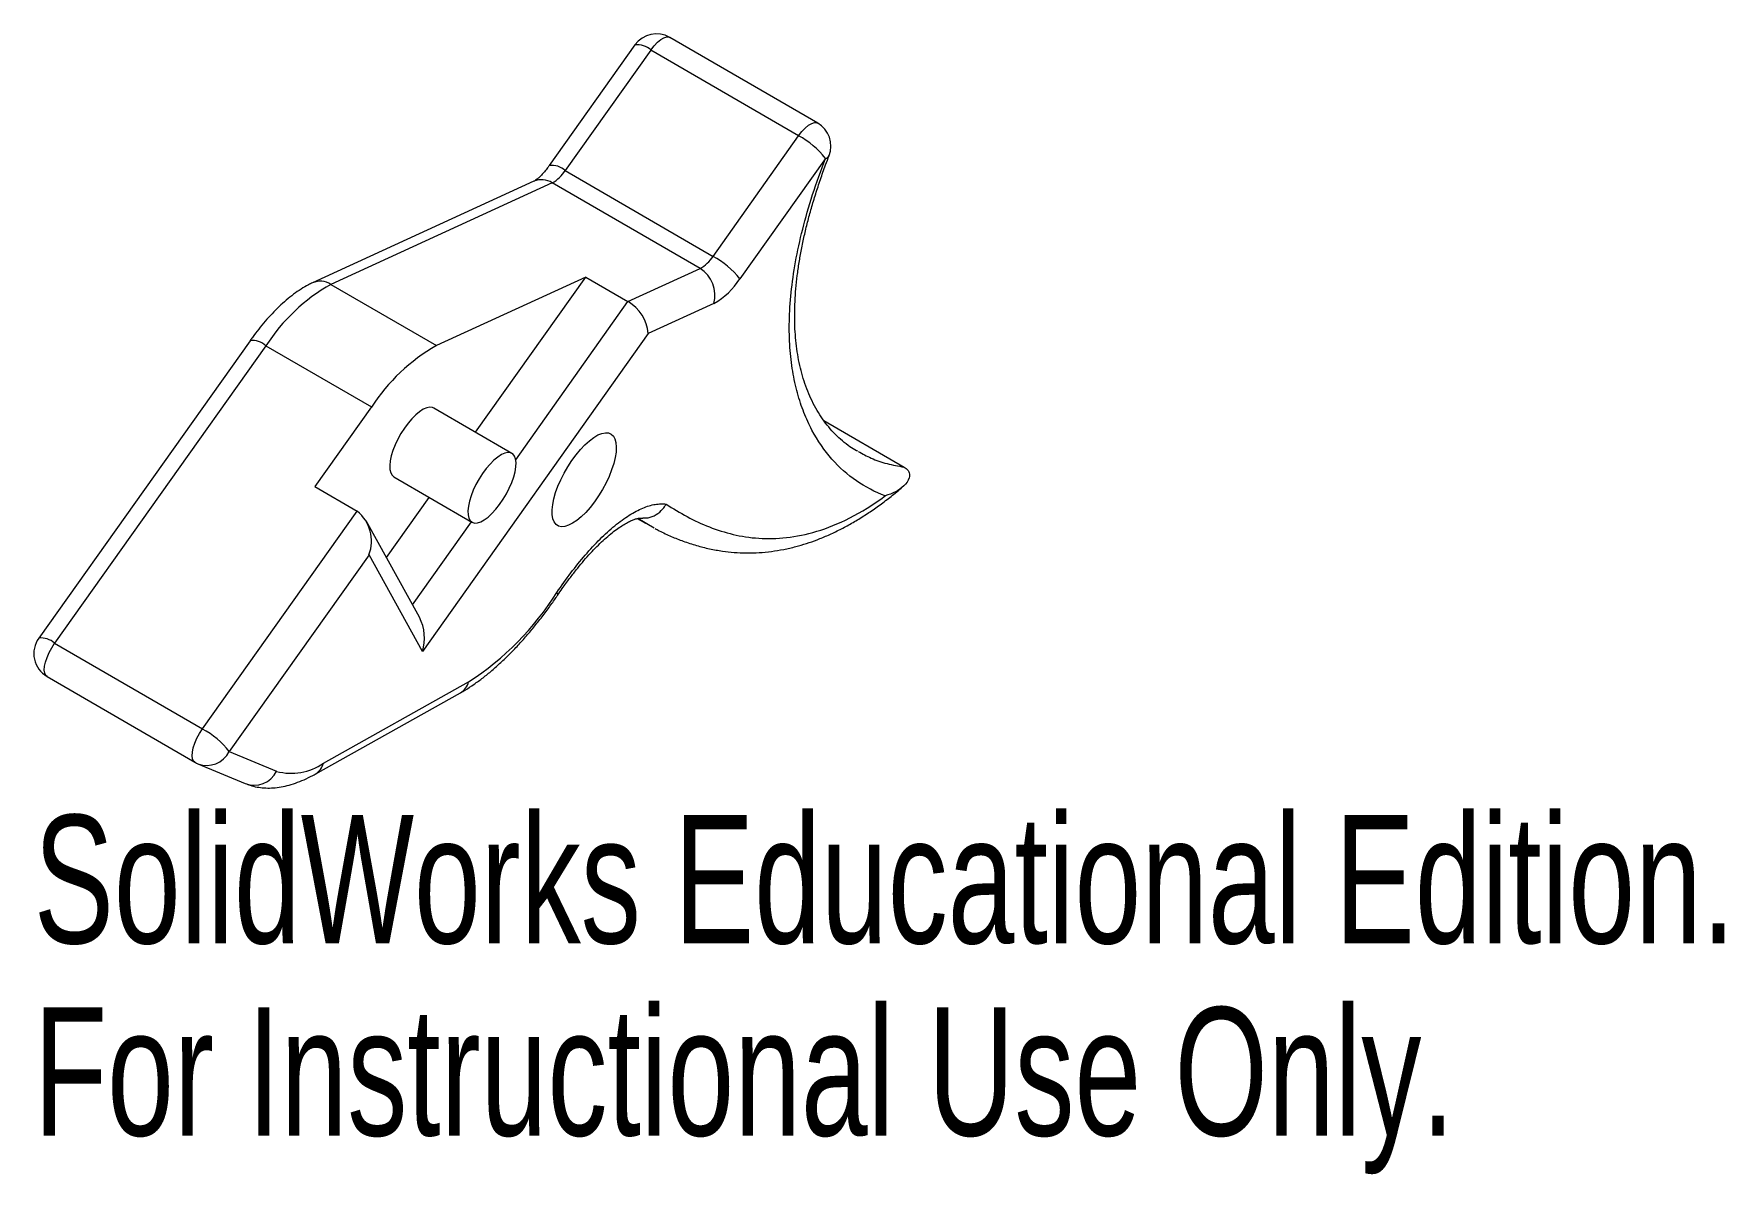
# Model space of a CAD drawing. Header units: millimetres. Extents: x -32.1 to 31.6, y -42.1 to 0.9.
import ezdxf

# ---------------------------------------------------------------- set-up
doc = ezdxf.new("R2010")
doc.units = ezdxf.units.MM
doc.styles.add('SLDTEXTSTYLE0', font='TXT', dxfattribs={"width": 0.7})

msp = doc.modelspace()

# ---------------------------------------------------------------- linework, layer by layer
at = {"color": 7, "linetype": 'Continuous', "lineweight": 15}
for p, q in [((-2.52, -2.499), (-8.092, 0.736)), ((-9.409, 0.45), (-12.637, -4.096)), ((-8.808, 0.259), (-12.036, -4.286)), ((-3.237, -2.975), (-8.808, 0.259)), ((-6.465, -7.521), (-3.237, -2.975)), ((-12.036, -4.286), (-6.465, -7.521)), ((-2.226, -3.826), (-5.454, -8.371)), ((-13.219, -4.692), (-21.56, -8.519)), ((-12.526, -4.749), (-20.867, -8.576)), ((-6.955, -7.984), (-12.526, -4.749)), ((-9.67, -9.229), (-6.955, -7.984)), ((-20.867, -8.576), (-16.888, -10.887)), ((-11.261, -8.305), (-16.888, -10.887)), ((-15.415, -14.154), (-11.261, -8.305)), ((-11.261, -8.305), (-9.67, -9.229)), ((-13.902, -15.19), (-9.67, -9.229)), ((-6.434, -9.297), (-8.91, -10.433)), ((-23.917, -10.701), (-31.883, -21.917)), ((-8.91, -10.433), (-17.421, -22.419)), ((-23.317, -10.891), (-31.282, -22.108)), ((-23.317, -10.891), (-19.337, -13.201)), ((-19.337, -13.201), (-21.469, -16.204)), ((-14.045, -14.95), (-16.99, -13.24)), ((-2.293, -13.706), (0.737, -15.465)), ((-1.057, -14.842), (-1.025, -14.859)), ((-18.496, -15.835), (-15.551, -17.544)), ((-21.469, -16.204), (-19.877, -17.128)), ((-25.71, -25.342), (-19.877, -17.128)), ((-18.772, -18.882), (-17.159, -16.611)), ((-17.531, -21.131), (-19.542, -17.488)), ((-17.789, -20.663), (-15.568, -17.535)), ((-9.32, -17.407), (-9.008, -17.587)), ((-8.679, -17.768), (-9.296, -17.403)), ((-19.432, -18.776), (-24.7, -26.193)), ((-17.421, -22.419), (-19.432, -18.776)), ((-31.282, -22.108), (-25.71, -25.342)), ((-31.569, -23.361), (-25.998, -26.596)), ((-21.153, -26.631), (-15.677, -23.565)), ((-21.461, -27.041), (-15.985, -23.976)), ((-25.881, -26.654), (-24.095, -27.399)), ((-24.7, -26.193), (-22.914, -26.938))]:
    msp.add_line(p, q, dxfattribs=at)
at = {"color": 7, "linetype": 'Continuous', "lineweight": 15, "flags": 128}
for points in [[(-8.808, 0.259), (-8.686, 0.417), (-8.559, 0.551), (-8.433, 0.655), (-8.315, 0.724), (-8.209, 0.756), (-8.12, 0.748), (-8.092, 0.736)], [(-3.237, -2.975), (-3.114, -2.817), (-2.987, -2.683), (-2.861, -2.58), (-2.743, -2.51), (-2.637, -2.479), (-2.548, -2.486), (-2.52, -2.499)], [(-16.99, -13.24), (-17.04, -13.219), (-17.141, -13.208), (-17.258, -13.231), (-17.387, -13.289), (-17.526, -13.378), (-17.67, -13.498), (-17.816, -13.645), (-17.96, -13.814), (-18.099, -14.003), (-18.228, -14.205), (-18.345, -14.416), (-18.447, -14.63), (-18.53, -14.842), (-18.592, -15.046), (-18.633, -15.236), (-18.651, -15.409), (-18.645, -15.559), (-18.615, -15.682), (-18.564, -15.776), (-18.496, -15.835)], [(-12.453, -17.536), (-12.502, -17.413), (-12.527, -17.26), (-12.53, -17.082), (-12.508, -16.882), (-12.464, -16.664), (-12.397, -16.431), (-12.31, -16.189), (-12.203, -15.942), (-12.079, -15.695), (-11.94, -15.453), (-11.789, -15.221), (-11.629, -15.002), (-11.463, -14.802), (-11.295, -14.624), (-11.127, -14.472), (-10.962, -14.348), (-10.805, -14.255), (-10.657, -14.195), (-10.523, -14.17), (-10.404, -14.178), (-10.303, -14.221), (-10.222, -14.298), (-10.162, -14.406), (-10.124, -14.544), (-10.11, -14.71), (-10.12, -14.9), (-10.153, -15.109), (-10.209, -15.335), (-10.286, -15.573), (-10.383, -15.818), (-10.499, -16.066), (-10.631, -16.311), (-10.776, -16.549), (-10.932, -16.775), (-11.095, -16.985), (-11.263, -17.174), (-11.432, -17.34), (-11.598, -17.478), (-11.76, -17.587), (-11.912, -17.663), (-12.054, -17.706), (-12.181, -17.715), (-12.291, -17.689), (-12.382, -17.629), (-12.453, -17.536)], [(-13.949, -15.051), (-14.012, -14.973), (-14.095, -14.928), (-14.196, -14.917), (-14.313, -14.941), (-14.442, -14.998), (-14.581, -15.088), (-14.725, -15.208), (-14.871, -15.354), (-15.015, -15.524), (-15.154, -15.713), (-15.283, -15.915), (-15.4, -16.126), (-15.501, -16.34), (-15.585, -16.552), (-15.647, -16.755), (-15.688, -16.946), (-15.705, -17.118), (-15.7, -17.268), (-15.67, -17.392), (-15.619, -17.486), (-15.546, -17.547), (-15.453, -17.576), (-15.344, -17.569), (-15.22, -17.529), (-15.086, -17.455), (-14.944, -17.35), (-14.798, -17.216), (-14.653, -17.057), (-14.511, -16.878), (-14.376, -16.682), (-14.253, -16.474), (-14.143, -16.261), (-14.051, -16.048), (-13.978, -15.839), (-13.926, -15.641), (-13.897, -15.459), (-13.891, -15.298), (-13.908, -15.16), (-13.949, -15.051)], [(-12.318, -20.291), (-12.316, -20.289), (-12.317, -20.25), (-12.349, -20.191)], [(-31.569, -23.361), (-31.616, -23.321), (-31.656, -23.237), (-31.673, -23.121), (-31.663, -22.979), (-31.628, -22.817), (-31.57, -22.641), (-31.491, -22.459), (-31.393, -22.279), (-31.282, -22.108)], [(-25.998, -26.596), (-26.044, -26.555), (-26.085, -26.471), (-26.101, -26.356), (-26.091, -26.214), (-26.057, -26.051), (-25.998, -25.876), (-25.919, -25.694), (-25.821, -25.513), (-25.71, -25.342)]]:
    msp.add_lwpolyline(points, dxfattribs=at)
at = {"color": 7, "linetype": 'Continuous', "lineweight": 15}
for centre, radius, start, end in [((-8.594, -0.129), 1, 59.8637, 144.62034), ((-9.317, -0.301), 0.757, 47.81938, 97.03395), ((-3.022, -3.364), 1, 338.90932, 59.8637), ((-4.74, -5.786), 3.187, 37.94358, 61.86592), ((-2.252, -3.649), 0.179, 278.14077, 335.71056), ((-12.545, -4.849), 0.759, 47.86396, 96.9325), ((-13.217, -3.528), 1.403, 299.48797, 327.27668), ((-12.926, -5.372), 0.741, 57.30808, 113.23673), ((-7.645, -6.762), 1.403, 299.48797, 327.27668), ((-7.967, -10.331), 3.187, 37.94358, 61.86592), ((-7.558, -8.983), 1.167, 344.35942, 58.88404), ((-17.371, -14.729), 7.077, 119.60921, 147.15544), ((-21.267, -9.199), 0.74, 57.3008, 113.45343), ((-7.815, -6.854), 2.807, 299.48797, 327.27668), ((-10.401, -10.532), 1.494, 3.79797, 60.69856), ((-23.825, -11.452), 0.757, 47.81938, 97.03395), ((-13.391, -17.04), 7.077, 119.60921, 147.15544), ((-20.794, -18.259), 1.456, 339.21623, 50.97342), ((-21.629, -14.365), 10.958, 302.90127, 327.87967), ((-19.031, -21.907), 1.689, 342.36413, 27.35357), ((-31.067, -22.496), 1, 144.62034, 239.8637), ((-31.79, -22.668), 0.757, 47.81938, 97.03395), ((-16.315, -23.408), 0.657, 300.19729, 346.1312), ((-27.213, -28.153), 3.187, 37.94358, 61.86592), ((-25.496, -25.731), 1, 239.8637, 247.3465), ((-25.546, -25.768), 0.947, 249.30502, 333.31849), ((-22.359, -24.926), 2.088, 254.56433, 305.2552), ((-21.791, -26.473), 0.657, 300.1698, 346.13194), ((-23.761, -26.513), 0.947, 249.30502, 333.31849)]:
    msp.add_arc(centre, radius, start, end, dxfattribs=at)
for points, knots in [([(-1.059, -14.852), (-1.141, -14.802), (-1.325, -14.692), (-1.591, -14.485), (-1.858, -14.238), (-2.106, -13.962), (-2.334, -13.661), (-2.545, -13.332), (-2.732, -12.984), (-2.896, -12.615), (-3.035, -12.234), (-3.149, -11.84), (-3.24, -11.435), (-3.308, -11.018), (-3.356, -10.588), (-3.383, -10.147), (-3.39, -9.692), (-3.377, -9.225), (-3.345, -8.746), (-3.293, -8.258), (-3.223, -7.763), (-3.135, -7.262), (-3.028, -6.752), (-2.903, -6.234), (-2.76, -5.706), (-2.599, -5.169), (-2.419, -4.624), (-2.249, -4.142), (-2.132, -3.84), (-2.087, -3.723)], [0, 0, 0, 0, 0.0409792, 0.0919958, 0.1424345, 0.1919183, 0.2403004, 0.2876149, 0.3347434, 0.3797883, 0.4226294, 0.4634896, 0.5026049, 0.5402006, 0.5764837, 0.611642, 0.6458453, 0.6792486, 0.7119944, 0.7441433, 0.7751879, 0.8055746, 0.8354661, 0.8650166, 0.8943748, 0.9236847, 0.9528778, 0.9817372, 1, 1, 1, 1]), ([(-12.637, -4.096), (-12.658, -4.124), (-12.718, -4.207), (-12.818, -4.332), (-12.932, -4.458), (-13.036, -4.559), (-13.12, -4.629), (-13.18, -4.671), (-13.211, -4.688), (-13.217, -4.691), (-13.219, -4.692)], [0, 0, 0, 0, 0.084097, 0.243652, 0.39991, 0.551163, 0.696229, 0.819898, 0.937829, 1, 1, 1, 1]), ([(0.03, -16.551), (-0.36, -16.408), (-0.723, -16.218), (-1.394, -15.755), (-1.702, -15.481), (-2.263, -14.845), (-2.515, -14.483), (-2.844, -13.862), (-2.946, -13.642), (-3.129, -13.177), (-3.211, -12.931), (-3.352, -12.413), (-3.412, -12.139), (-3.507, -11.567), (-3.543, -11.268), (-3.586, -10.64), (-3.594, -10.312), (-3.581, -9.624), (-3.558, -9.262), (-3.442, -8.136), (-3.299, -7.341), (-2.979, -6.074), (-2.854, -5.64), (-2.566, -4.746), (-2.404, -4.288), (-2.226, -3.826)], [0, 0, 0, 0, 0.125, 0.125, 0.25, 0.25, 0.375, 0.375, 0.4375, 0.4375, 0.5, 0.5, 0.5625, 0.5625, 0.625, 0.625, 0.6875, 0.6875, 0.75, 0.75, 0.875, 0.875, 0.9375, 0.9375, 1, 1, 1, 1]), ([(-21.56, -8.519), (-21.611, -8.544), (-21.757, -8.614), (-21.996, -8.754), (-22.275, -8.947), (-22.551, -9.168), (-22.822, -9.413), (-23.086, -9.678), (-23.342, -9.961), (-23.591, -10.262), (-23.782, -10.511), (-23.888, -10.66), (-23.917, -10.701)], [0, 0, 0, 0, 0.061163, 0.175362, 0.290652, 0.405503, 0.51892, 0.630798, 0.741336, 0.850806, 0.959468, 1, 1, 1, 1]), ([(-0.991, -14.876), (-0.832, -14.964), (-0.489, -15.152), (0.087, -15.352), (0.52, -15.428), (0.737, -15.465)], [0, 0, 0, 0, 0.303877, 0.651953, 1, 1, 1, 1]), ([(0.737, -15.465), (0.791, -15.497), (0.834, -15.533), (0.894, -15.606), (0.914, -15.643), (0.948, -15.749), (0.943, -15.814), (0.896, -15.993), (0.818, -16.093), (0.635, -16.265), (0.527, -16.337), (0.293, -16.46), (0.166, -16.51), (0.03, -16.551)], [0, 0, 0, 0, 0.0625, 0.0625, 0.125, 0.125, 0.25, 0.25, 0.5, 0.5, 0.75, 0.75, 1, 1, 1, 1]), ([(-8.648, -17.784), (-8.596, -17.812), (-8.399, -17.919), (-8.047, -18.081), (-7.58, -18.269), (-7.099, -18.425), (-6.605, -18.55), (-6.132, -18.635), (-5.665, -18.687), (-5.205, -18.708), (-4.734, -18.695), (-4.268, -18.651), (-3.806, -18.576), (-3.364, -18.474), (-2.946, -18.351), (-2.537, -18.208), (-2.115, -18.034), (-1.681, -17.827), (-1.243, -17.591), (-0.811, -17.33), (-0.383, -17.046), (0.039, -16.738), (0.393, -16.463), (0.606, -16.28), (0.68, -16.217)], [0, 0, 0, 0, 0.022373, 0.085927, 0.146241, 0.21025, 0.271228, 0.329767, 0.379715, 0.432779, 0.483612, 0.532569, 0.579987, 0.626116, 0.665554, 0.704128, 0.744677, 0.786128, 0.826686, 0.86634, 0.905123, 0.943094, 0.980331, 1, 1, 1, 1]), ([(-8.231, -16.86), (-7.718, -17.199), (-7.181, -17.497), (-6.026, -17.949), (-5.412, -18.105), (-4.408, -18.173), (-4.058, -18.167), (-3.329, -18.085), (-2.95, -18.009), (-2.16, -17.768), (-1.746, -17.603), (-0.879, -17.161), (-0.433, -16.888), (0.03, -16.551)], [0, 0, 0, 0, 0.25, 0.25, 0.5, 0.5, 0.625, 0.625, 0.75, 0.75, 0.875, 0.875, 1, 1, 1, 1]), ([(-12.349, -20.191), (-12.005, -19.685), (-11.65, -19.215), (-11.098, -18.573), (-10.909, -18.369), (-10.536, -17.997), (-10.351, -17.828), (-9.984, -17.526), (-9.8, -17.393), (-9.447, -17.17), (-9.278, -17.081), (-8.952, -16.945), (-8.794, -16.898), (-8.573, -16.861), (-8.501, -16.854), (-8.363, -16.849), (-8.297, -16.854), (-8.231, -16.86)], [0, 0, 0, 0, 0.25, 0.25, 0.375, 0.375, 0.5, 0.5, 0.625, 0.625, 0.75, 0.75, 0.875, 0.875, 0.9375, 0.9375, 1, 1, 1, 1]), ([(-9.116, -17.381), (-9.046, -17.384), (-8.871, -17.391), (-8.6, -17.273), (-8.377, -17.086), (-8.269, -16.93), (-8.233, -16.864), (-8.231, -16.86)], [0, 0, 0, 0, 0.202893, 0.500096, 0.798741, 0.987486, 1, 1, 1, 1]), ([(-12.32, -20.289), (-12.263, -20.208), (-12.116, -19.997), (-11.883, -19.68), (-11.63, -19.351), (-11.386, -19.052), (-11.146, -18.777), (-10.904, -18.52), (-10.667, -18.288), (-10.435, -18.08), (-10.213, -17.898), (-10.005, -17.746), (-9.814, -17.623), (-9.645, -17.529), (-9.501, -17.463), (-9.389, -17.423), (-9.323, -17.406), (-9.261, -17.397), (-9.2, -17.392), (-9.138, -17.395), (-9.116, -17.396)], [0, 0, 0, 0, 0.045641, 0.117652, 0.182138, 0.24133, 0.303941, 0.364583, 0.425531, 0.486051, 0.545813, 0.604489, 0.661779, 0.717452, 0.77139, 0.823655, 0.864012, 0.90478, 0.966322, 1, 1, 1, 1]), ([(-15.985, -23.976), (-15.926, -23.942), (-15.755, -23.844), (-15.472, -23.659), (-15.135, -23.413), (-14.799, -23.141), (-14.467, -22.845), (-14.138, -22.527), (-13.813, -22.189), (-13.493, -21.831), (-13.179, -21.456), (-12.872, -21.065), (-12.584, -20.677), (-12.402, -20.414), (-12.318, -20.291)], [0, 0, 0, 0, 0.046633, 0.136886, 0.22665, 0.315792, 0.404269, 0.492123, 0.579434, 0.666286, 0.752759, 0.838927, 0.924855, 1, 1, 1, 1]), ([(-24.095, -27.399), (-24.035, -27.422), (-23.891, -27.478), (-23.653, -27.535), (-23.384, -27.568), (-23.105, -27.57), (-22.815, -27.541), (-22.514, -27.48), (-22.202, -27.386), (-21.879, -27.257), (-21.631, -27.135), (-21.491, -27.058), (-21.461, -27.041)], [0, 0, 0, 0, 0.072267, 0.1719091, 0.2729703, 0.3770131, 0.4851738, 0.5982971, 0.7166563, 0.8397029, 0.9661069, 1, 1, 1, 1])]:
    msp.add_open_spline(points, degree=3, knots=knots, dxfattribs=at)

# ---------------------------------------------------------------- texts
at = {"color": 7, "linetype": 'Continuous', "char_height": 4.83362, "attachment_point": 1, "style": 'SLDTEXTSTYLE0'}
for s, insert in [('SolidWorks Educational Edition.', (-32.067, -28.587)), ('For Instructional Use Only.', (-32.067, -35.838))]:
    msp.add_mtext(s, dxfattribs=dict(at, insert=insert))

doc.saveas('drawing.dxf')
